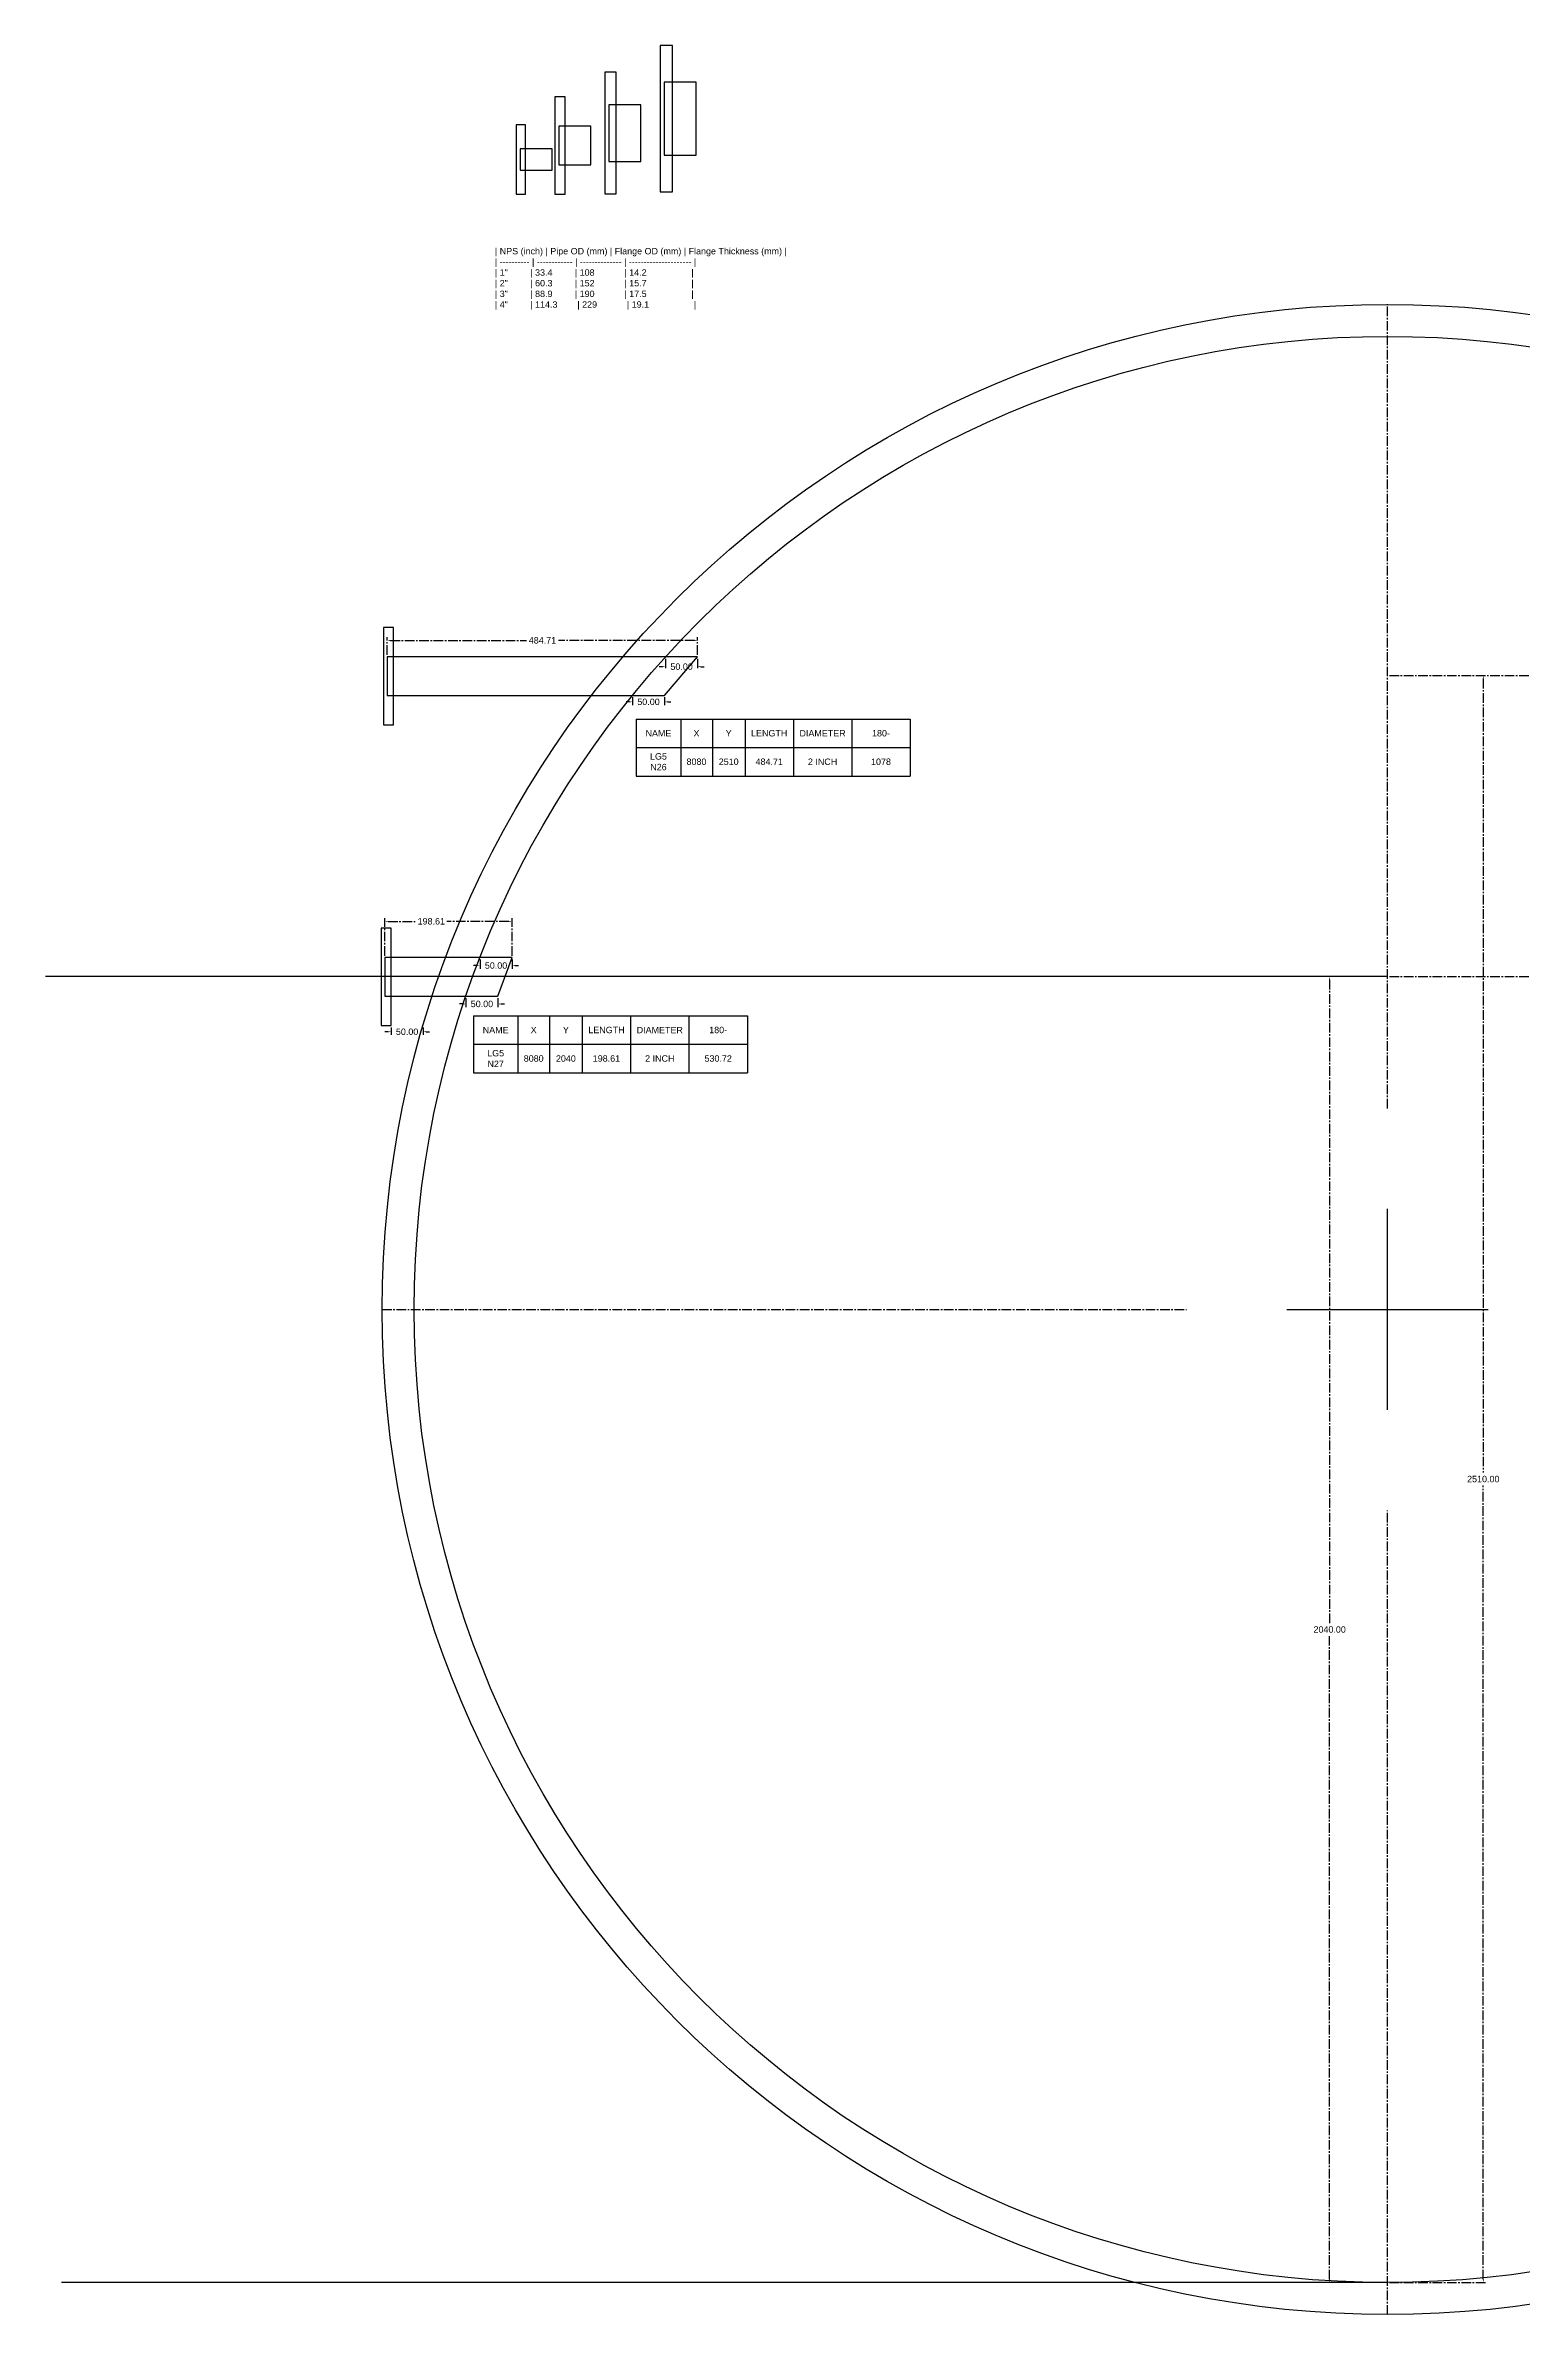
# Model space of a CAD drawing. Header units: millimetres. Extents: x 725 to 7686, y 18 to 3563.
# Drawn here: x 725 to 3032, y 18 to 3563 of the extents above; entities that cross this region are included whole.
import ezdxf

# ---------------------------------------------------------------- set-up
doc = ezdxf.new("R2010")
doc.units = ezdxf.units.MM
doc.header["$LTSCALE"] = 20
doc.header["$MEASUREMENT"] = 0
doc.linetypes.add('CENTER2', pattern=[1.125, 0.75, -0.125, 0.125, -0.125])
doc.layers.get('Defpoints').update_dxf_attribs({"color": 10})
doc.styles.get("Standard").update_dxf_attribs({"font": 'arial.ttf', "height": 10})
doc.dimstyles.get("Standard").update_dxf_attribs({"dimtxt": 10, "dimasz": 5, "dimexe": 5, "dimexo": 3, "dimgap": 5, "dimtad": 0, "dimtih": 1, "dimtoh": 1, "dimzin": 0, "dimdsep": 46, "dimtxsty": 'Standard', "dimcen": -0.09, "dimclrd": 7, "dimclre": 7, "dimclrt": 7, "dimadec": 1, "dimazin": 0, "dimtfac": 1, "dimtofl": 0, "dimtmove": 0, "dimatfit": 3, "dimfxl": 1, "dimtolj": 1, "dimtzin": 0, "dimlwd": 25, "dimlwe": 25, "dimarcsym": 0})

# ---------------------------------------------------------------- blocks, each defined once
blk = doc.blocks.new('*U1')
at = {"color": 0, "linetype": 'CENTER2', "transparency": 16777216}
for p, q in [((0, 314), (0, 1570.12)), ((-1570.12, 0), (-314, 0)), ((314, 0), (1570.12, 0)), ((0, -1570.12), (0, -314))]:
    blk.add_line(p, q, dxfattribs=at)
at = {"color": 0, "linetype": 'Continuous', "transparency": 16777216}
for p, q in [((0, -157), (0, 157)), ((-157, 0), (157, 0))]:
    blk.add_line(p, q, dxfattribs=at)
blk = doc.blocks.new('*T2')
at = {"color": 0, "linetype": 'ByBlock', "lineweight": -2, "transparency": 16777216}
for p, q in [((0, 0), (427.9, 0)), ((0, 0), (0, -89)), ((69.4, 0), (69.4, -89)), ((118.9, 0), (118.9, -89)), ((170, 0), (170, -89)), ((245.4, 0), (245.4, -89)), ((336.6, 0), (336.6, -89)), ((427.9, 0), (427.9, -89)), ((0, -44.5), (427.9, -44.5)), ((0, -89), (427.9, -89))]:
    blk.add_line(p, q, dxfattribs=at)
at = {"color": 0, "transparency": 16777216, "char_height": 10, "attachment_point": 5}
for s, insert, width in [('NAME', (34.7, -22.2), 69.266), ('X', (94.1, -22.2), 49.392), ('Y', (144.4, -22.2), 50.945), ('LENGTH', (207.7, -22.2), 75.34), ('DIAMETER', (291, -22.2), 91.096), ('180-', (382.2, -22.2), 91.096), ('LG5\\PN26', (34.7, -66.7), 69.266), ('8080', (94.1, -66.7), 49.392), ('2510', (144.4, -66.7), 50.945), ('484.71', (207.7, -66.7), 75.34), ('2 INCH', (291, -66.7), 91.096), ('1078', (382.2, -66.7), 91.096)]:
    blk.add_mtext(s, dxfattribs=dict(at, insert=insert, width=width))
blk = doc.blocks.new('*T3')
at = {"color": 0, "linetype": 'ByBlock', "lineweight": -2, "transparency": 16777216}
for p, q in [((0, 0), (427.9, 0)), ((0, 0), (0, -89)), ((69.4, 0), (69.4, -89)), ((118.9, 0), (118.9, -89)), ((170, 0), (170, -89)), ((245.4, 0), (245.4, -89)), ((336.6, 0), (336.6, -89)), ((427.9, 0), (427.9, -89)), ((0, -44.5), (427.9, -44.5)), ((0, -89), (427.9, -89))]:
    blk.add_line(p, q, dxfattribs=at)
at = {"color": 0, "transparency": 16777216, "char_height": 10, "attachment_point": 5}
for s, insert, width in [('NAME', (34.7, -22.2), 69.266), ('X', (94.1, -22.2), 49.392), ('Y', (144.4, -22.2), 50.945), ('LENGTH', (207.7, -22.2), 75.34), ('DIAMETER', (291, -22.2), 91.096), ('180-', (382.2, -22.2), 91.096), ('LG5\\PN27', (34.7, -66.7), 69.266), ('8080', (94.1, -66.7), 49.392), ('2040', (144.4, -66.7), 50.945), ('198.61', (207.7, -66.7), 75.34), ('2 INCH', (291, -66.7), 91.096), ('530.72', (382.2, -66.7), 91.096)]:
    blk.add_mtext(s, dxfattribs=dict(at, insert=insert, width=width))
blk = doc.blocks.new('*D42')
at = {"color": 7, "linetype": 'CENTER2', "lineweight": 25, "transparency": 16777216}
for p, q in [((2818.3, 2108.5), (2726, 2108.5)), ((2731, 2103.5), (2731, 1098.6)), ((2731, 73.5), (2731, 1078.3)), ((2818.3, 68.5), (2726, 68.5))]:
    blk.add_line(p, q, dxfattribs=at)
at = {"color": 7, "transparency": 16777216}
for points in [[(2730.1, 2103.5), (2731.8, 2103.5), (2731, 2108.5)], [(2730.1, 73.5), (2731.8, 73.5), (2731, 68.5)]]:
    blk.add_solid(points, dxfattribs=at)
at = {"layer": 'Defpoints', "color": 0, "transparency": 16777216}
for p in [(2821.3, 2108.5), (2731, 68.5), (2821.3, 68.5)]:
    blk.add_point(p, dxfattribs=at)
at = {"color": 7, "transparency": 16777216, "insert": (2731, 1088.5), "char_height": 10, "attachment_point": 5}
blk.add_mtext('\\A1;2040.00', dxfattribs=at)
blk = doc.blocks.new('*D43')
at = {"color": 7, "linetype": 'CENTER2', "lineweight": 25, "transparency": 16777216}
for p, q in [((2824.3, 2578.5), (2975.9, 2578.5)), ((2970.9, 2573.5), (2970.9, 1333.6)), ((2970.9, 73.5), (2970.9, 1313.3)), ((2824.3, 68.5), (2975.9, 68.5))]:
    blk.add_line(p, q, dxfattribs=at)
at = {"color": 7, "transparency": 16777216}
for points in [[(2970.1, 2573.5), (2971.8, 2573.5), (2970.9, 2578.5)], [(2970.1, 73.5), (2971.8, 73.5), (2970.9, 68.5)]]:
    blk.add_solid(points, dxfattribs=at)
at = {"layer": 'Defpoints', "color": 0, "transparency": 16777216}
for p in [(2821.3, 2578.5), (2821.3, 68.5), (2970.9, 68.5)]:
    blk.add_point(p, dxfattribs=at)
at = {"color": 7, "transparency": 16777216, "insert": (2970.9, 1323.5), "char_height": 10, "attachment_point": 5}
blk.add_mtext('\\A1;2510.00', dxfattribs=at)
blk = doc.blocks.new('*D44')
at = {"color": 7, "linetype": 'CENTER2', "lineweight": 25, "transparency": 16777216}
for p, q in [((2824.3, 2578.5), (3230, 2578.5)), ((3225, 2573.5), (3225, 2353.6)), ((3225, 2113.5), (3225, 2333.3)), ((2824.3, 2108.5), (3230, 2108.5))]:
    blk.add_line(p, q, dxfattribs=at)
at = {"color": 7, "transparency": 16777216}
for points in [[(3224.2, 2573.5), (3225.8, 2573.5), (3225, 2578.5)], [(3224.2, 2113.5), (3225.8, 2113.5), (3225, 2108.5)]]:
    blk.add_solid(points, dxfattribs=at)
at = {"layer": 'Defpoints', "color": 0, "transparency": 16777216}
for p in [(2821.3, 2578.5), (2821.3, 2108.5), (3225, 2108.5)]:
    blk.add_point(p, dxfattribs=at)
at = {"color": 7, "transparency": 16777216, "insert": (3225, 2343.5), "char_height": 10, "attachment_point": 5}
blk.add_mtext('\\A1;470.00', dxfattribs=at)
blk = doc.blocks.new('*D45')
at = {"color": 7, "linetype": 'CENTER2', "lineweight": 25, "transparency": 16777216}
for p, q in [((1260.3, 2022.2), (1255.3, 2022.2)), ((1265.3, 2028.9), (1265.3, 2017.2)), ((1315.3, 2028.9), (1315.3, 2017.2)), ((1320.3, 2022.2), (1325.3, 2022.2))]:
    blk.add_line(p, q, dxfattribs=at)
at = {"color": 7, "transparency": 16777216}
for points in [[(1260.3, 2023.1), (1260.3, 2021.4), (1265.3, 2022.2)], [(1320.3, 2023.1), (1320.3, 2021.4), (1315.3, 2022.2)]]:
    blk.add_solid(points, dxfattribs=at)
at = {"layer": 'Defpoints', "color": 0, "transparency": 16777216}
for p in [(1265.3, 2031.9), (1315.3, 2031.9), (1315.3, 2022.2)]:
    blk.add_point(p, dxfattribs=at)
at = {"color": 7, "transparency": 16777216, "insert": (1290.3, 2022.2), "char_height": 10, "attachment_point": 5}
blk.add_mtext('\\A1;50.00', dxfattribs=at)
blk = doc.blocks.new('*D46')
at = {"color": 7, "linetype": 'CENTER2', "lineweight": 25, "transparency": 16777216}
for p, q in [((1377.2, 2065.6), (1372.2, 2065.6)), ((1382.2, 2074.7), (1382.2, 2060.6)), ((1432.2, 2074.7), (1432.2, 2060.6)), ((1437.2, 2065.6), (1442.2, 2065.6))]:
    blk.add_line(p, q, dxfattribs=at)
at = {"color": 7, "transparency": 16777216}
for points in [[(1377.2, 2066.5), (1377.2, 2064.8), (1382.2, 2065.6)], [(1437.2, 2066.5), (1437.2, 2064.8), (1432.2, 2065.6)]]:
    blk.add_solid(points, dxfattribs=at)
at = {"layer": 'Defpoints', "color": 0, "transparency": 16777216}
for p in [(1382.2, 2077.7), (1432.2, 2077.7), (1432.2, 2065.6)]:
    blk.add_point(p, dxfattribs=at)
at = {"color": 7, "transparency": 16777216, "insert": (1407.2, 2065.6), "char_height": 10, "attachment_point": 5}
blk.add_mtext('\\A1;50.00', dxfattribs=at)
blk = doc.blocks.new('*D47')
at = {"color": 7, "linetype": 'CENTER2', "lineweight": 25, "transparency": 16777216}
for p, q in [((1404.2, 2135), (1404.2, 2120.6)), ((1454.2, 2135), (1454.2, 2120.6)), ((1399.2, 2125.6), (1394.2, 2125.6)), ((1459.2, 2125.6), (1464.2, 2125.6))]:
    blk.add_line(p, q, dxfattribs=at)
at = {"color": 7, "transparency": 16777216}
for points in [[(1399.2, 2126.4), (1399.2, 2124.8), (1404.2, 2125.6)], [(1459.2, 2126.4), (1459.2, 2124.8), (1454.2, 2125.6)]]:
    blk.add_solid(points, dxfattribs=at)
at = {"layer": 'Defpoints', "color": 0, "transparency": 16777216}
for p in [(1404.2, 2138), (1454.2, 2138), (1454.2, 2125.6)]:
    blk.add_point(p, dxfattribs=at)
at = {"color": 7, "transparency": 16777216, "insert": (1429.2, 2125.6), "char_height": 10, "attachment_point": 5}
blk.add_mtext('\\A1;50.00', dxfattribs=at)
blk = doc.blocks.new('*D48')
at = {"color": 7, "linetype": 'CENTER2', "lineweight": 25, "transparency": 16777216}
for p, q in [((1255.6, 2141), (1255.6, 2199.7)), ((1454.2, 2141), (1454.2, 2199.7)), ((1260.6, 2194.7), (1303.7, 2194.7)), ((1449.2, 2194.7), (1352.4, 2194.7))]:
    blk.add_line(p, q, dxfattribs=at)
at = {"color": 7, "transparency": 16777216}
for points in [[(1260.6, 2195.5), (1260.6, 2193.9), (1255.6, 2194.7)], [(1449.2, 2195.5), (1449.2, 2193.9), (1454.2, 2194.7)]]:
    blk.add_solid(points, dxfattribs=at)
at = {"layer": 'Defpoints', "color": 0, "transparency": 16777216}
for p in [(1255.6, 2194.7), (1255.6, 2138), (1454.2, 2138)]:
    blk.add_point(p, dxfattribs=at)
at = {"color": 7, "transparency": 16777216, "insert": (1328.1, 2194.7), "char_height": 10, "attachment_point": 5}
blk.add_mtext('\\A1;198.61', dxfattribs=at)
blk = doc.blocks.new('*D49')
at = {"color": 7, "linetype": 'CENTER2', "lineweight": 25, "transparency": 16777216}
for p, q in [((1689, 2592.5), (1684, 2592.5)), ((1694, 2605), (1694, 2587.5)), ((1744, 2605), (1744, 2587.5)), ((1749, 2592.5), (1754, 2592.5))]:
    blk.add_line(p, q, dxfattribs=at)
at = {"color": 7, "transparency": 16777216}
for points in [[(1689, 2593.3), (1689, 2591.6), (1694, 2592.5)], [(1749, 2593.3), (1749, 2591.6), (1744, 2592.5)]]:
    blk.add_solid(points, dxfattribs=at)
at = {"layer": 'Defpoints', "color": 0, "transparency": 16777216}
for p in [(1694, 2608), (1744, 2608), (1744, 2592.5)]:
    blk.add_point(p, dxfattribs=at)
at = {"color": 7, "transparency": 16777216, "insert": (1719, 2592.5), "char_height": 10, "attachment_point": 5}
blk.add_mtext('\\A1;50.00', dxfattribs=at)
blk = doc.blocks.new('*D50')
at = {"color": 7, "linetype": 'CENTER2', "lineweight": 25, "transparency": 16777216}
for p, q in [((1637.3, 2537.5), (1632.3, 2537.5)), ((1642.3, 2544.7), (1642.3, 2532.5)), ((1692.3, 2544.7), (1692.3, 2532.5)), ((1697.3, 2537.5), (1702.3, 2537.5))]:
    blk.add_line(p, q, dxfattribs=at)
at = {"color": 7, "transparency": 16777216}
for points in [[(1637.3, 2538.4), (1637.3, 2536.7), (1642.3, 2537.5)], [(1697.3, 2538.4), (1697.3, 2536.7), (1692.3, 2537.5)]]:
    blk.add_solid(points, dxfattribs=at)
at = {"layer": 'Defpoints', "color": 0, "transparency": 16777216}
for p in [(1642.3, 2547.7), (1692.3, 2547.7), (1692.3, 2537.5)]:
    blk.add_point(p, dxfattribs=at)
at = {"color": 7, "transparency": 16777216, "insert": (1667.3, 2537.5), "char_height": 10, "attachment_point": 5}
blk.add_mtext('\\A1;50.00', dxfattribs=at)
blk = doc.blocks.new('*D51')
at = {"color": 7, "linetype": 'CENTER2', "lineweight": 25, "transparency": 16777216}
for p, q in [((1259.3, 2611), (1259.3, 2638.6)), ((1264.3, 2633.6), (1476.7, 2633.6)), ((1739, 2633.6), (1526.7, 2633.6)), ((1744, 2611), (1744, 2638.6))]:
    blk.add_line(p, q, dxfattribs=at)
at = {"color": 7, "transparency": 16777216}
for points in [[(1264.3, 2634.4), (1264.3, 2632.7), (1259.3, 2633.6)], [(1739, 2634.4), (1739, 2632.7), (1744, 2633.6)]]:
    blk.add_solid(points, dxfattribs=at)
at = {"layer": 'Defpoints', "color": 0, "transparency": 16777216}
for p in [(1259.3, 2633.6), (1259.3, 2608), (1744, 2608)]:
    blk.add_point(p, dxfattribs=at)
at = {"color": 7, "transparency": 16777216, "insert": (1501.7, 2633.6), "char_height": 10, "attachment_point": 5}
blk.add_mtext('\\A1;484.71', dxfattribs=at)

msp = doc.modelspace()

# ---------------------------------------------------------------- linework, layer by layer
for p, q in [((2821.349, 2108.45), (725.477, 2108.45)), ((2821.349, 68.45), (750.54, 68.45))]:
    msp.add_line(p, q)
for points in [[(1685.504, 3334.012), (1704.604, 3334.012), (1704.604, 3563.012), (1685.504, 3563.012)], [(1599.318, 3330.957), (1616.818, 3330.957), (1616.818, 3520.957), (1599.318, 3520.957)], [(1521.203, 3330.66), (1536.903, 3330.66), (1536.903, 3482.66), (1521.203, 3482.66)], [(1691.504, 3391.362), (1741.504, 3391.362), (1741.504, 3505.662), (1691.504, 3505.662)], [(1460.769, 3330.66), (1474.969, 3330.66), (1474.969, 3438.66), (1460.769, 3438.66)], [(1605.318, 3381.507), (1655.318, 3381.507), (1655.318, 3470.407), (1605.318, 3470.407)], [(1527.203, 3376.51), (1577.203, 3376.51), (1577.203, 3436.81), (1527.203, 3436.81)], [(1466.769, 3367.96), (1516.769, 3367.96), (1516.769, 3401.36), (1466.769, 3401.36)], [(1253.319, 2501.888), (1269.019, 2501.888), (1269.019, 2653.888), (1253.319, 2653.888)], [(1259.319, 2547.738), (1692.295, 2547.738), (1744.033, 2608.038), (1259.319, 2608.038)], [(1249.566, 2031.861), (1265.266, 2031.861), (1265.266, 2183.861), (1249.566, 2183.861)], [(1255.566, 2077.711), (1432.244, 2077.711), (1454.175, 2138.011), (1255.566, 2138.011)]]:
    msp.add_lwpolyline(points, close=True)
for radius in [1570, 1520]:
    msp.add_circle((2821.349, 1588.45), radius)

# ---------------------------------------------------------------- block references
at = {"linetype": 'CENTER2'}
msp.add_blockref('*U1', (2821.349, 1588.45), dxfattribs=at)
for name, p in [('*T2', (1648.131, 2510.679)), ('*T3', (1393.902, 2047.127))]:
    msp.add_blockref(name, p)

# ---------------------------------------------------------------- texts
at = {"insert": (1427.488, 3246.572), "char_height": 10, "width": 476.05252, "attachment_point": 1}
msp.add_mtext('| NPS (inch) | Pipe OD (mm) | Flange OD (mm) | Flange Thickness (mm) |\\P| ---------- | ------------ | -------------- | --------------------- |\\P| 1"         | 33.4         | 108            | 14.2                  |\\P| 2"         | 60.3         | 152            | 15.7                  |\\P| 3"         | 88.9         | 190            | 17.5                  |\\P| 4"         | 114.3        | 229            | 19.1                  |\\P', dxfattribs=at)

# ---------------------------------------------------------------- dimensions: what is measured, and where the dimension line sits
for base, p1, p2, picture, middle in [((1259.319, 2633.578), (1744.033, 2608.038), (1259.319, 2608.038), '*D51', (1501.676, 2633.578)), ((1744.033, 2592.467), (1694.033, 2608.038), (1744.033, 2608.038), '*D49', (1719.033, 2592.467)), ((1692.295, 2537.531), (1642.295, 2547.738), (1692.295, 2547.738), '*D50', (1667.295, 2537.531)), ((1454.175, 2125.586), (1404.175, 2138.011), (1454.175, 2138.011), '*D47', (1429.175, 2125.586)), ((1432.244, 2065.65), (1382.244, 2077.711), (1432.244, 2077.711), '*D46', (1407.244, 2065.65)), ((1315.266, 2022.226), (1265.266, 2031.861), (1315.266, 2031.861), '*D45', (1290.266, 2022.226))]:
    dim = msp.add_linear_dim(base=base, p1=p1, p2=p2, dimstyle='Standard')
    dim.commit()
    dim.dimension.update_dxf_attribs({"geometry": picture, "text_midpoint": middle})
for base, p1, p2, picture, middle in [((2970.944, 68.45), (2821.349, 2578.45), (2821.349, 68.45), '*D43', (2970.944, 1323.45)), ((3224.991, 2108.45), (2821.349, 2578.45), (2821.349, 2108.45), '*D44', (3224.991, 2343.45)), ((2730.959, 68.45), (2821.349, 2108.45), (2821.349, 68.45), '*D42', (2730.959, 1088.45))]:
    dim = msp.add_linear_dim(base=base, p1=p1, p2=p2, angle=90, dimstyle='Standard')
    dim.commit()
    dim.dimension.update_dxf_attribs({"geometry": picture, "text_midpoint": middle})
dim = msp.add_linear_dim(base=(1255.566, 2194.696), p1=(1454.175, 2138.011), p2=(1255.566, 2138.011), dimstyle='Standard')
dim.commit()
dim.dimension.update_dxf_attribs({"geometry": '*D48', "text_midpoint": (1328.063, 2194.696), "dimtype": 160})

doc.saveas('drawing.dxf')
